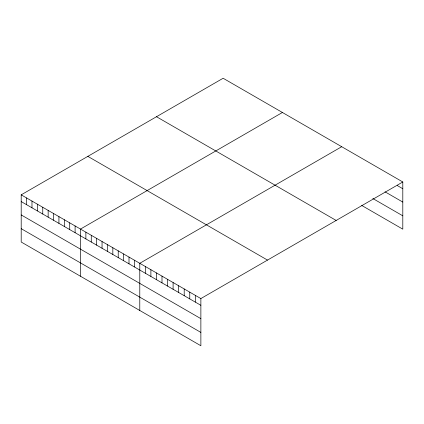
<?xml version="1.0" encoding="UTF-8"?>
<svg xmlns="http://www.w3.org/2000/svg" width="424" height="424" viewBox="0 0 424 424"><rect width="100%" height="100%" fill="white"/><g stroke="black" fill="none" stroke-linecap="round" stroke-linejoin="round"><path stroke-width="0.64" d="M402.8 181.981L200.87 298.565L200.87 345.746L21.2 242.019L21.2 194.839L223.13 78.255L402.8 181.981L402.8 229.161L361.704 205.439M282.421 112.482L80.491 229.066L80.491 276.247M341.712 146.715L139.782 263.299L139.782 310.479M397.246 185.521L402.8 188.728M385.029 191.812L402.8 202.073M372.813 198.506L402.8 215.821M156.493 116.727L336.163 220.453M87.837 156.366L267.507 260.092M21.2 194.839L200.87 298.565M21.2 201.58L200.87 305.312M21.2 214.926L200.87 318.657M21.2 228.674L200.87 332.405M195.316 295.364L195.316 302.105M189.761 292.157L189.761 298.899M184.207 288.951L184.207 295.692M178.652 285.744L178.652 292.486M173.098 282.538L173.098 289.279M167.549 279.331L167.549 286.073M161.994 276.125L161.994 282.872M156.44 272.918L156.44 279.665M150.886 269.712L150.886 276.459M145.331 266.505L145.331 273.252M134.392 260.188L134.392 266.935M129.002 257.077L129.002 263.818M123.612 253.965L123.612 260.707M118.222 250.849L118.222 257.596M112.832 247.738L112.832 254.485M107.442 244.627L107.442 251.374M102.052 241.516L102.052 248.263M96.661 238.405L96.661 245.152M91.271 235.293L91.271 242.035M85.881 232.182L85.881 238.924M75.101 225.955L75.101 232.702M69.711 222.844L69.711 229.591M64.321 219.733L64.321 226.48M58.931 216.622L58.931 223.363M53.541 213.511L53.541 220.252M48.151 210.399L48.151 217.141M42.76 207.283L42.76 214.03M37.37 204.172L37.37 210.919M31.98 201.061L31.98 207.808M26.59 197.95L26.59 204.697"/></g></svg>
